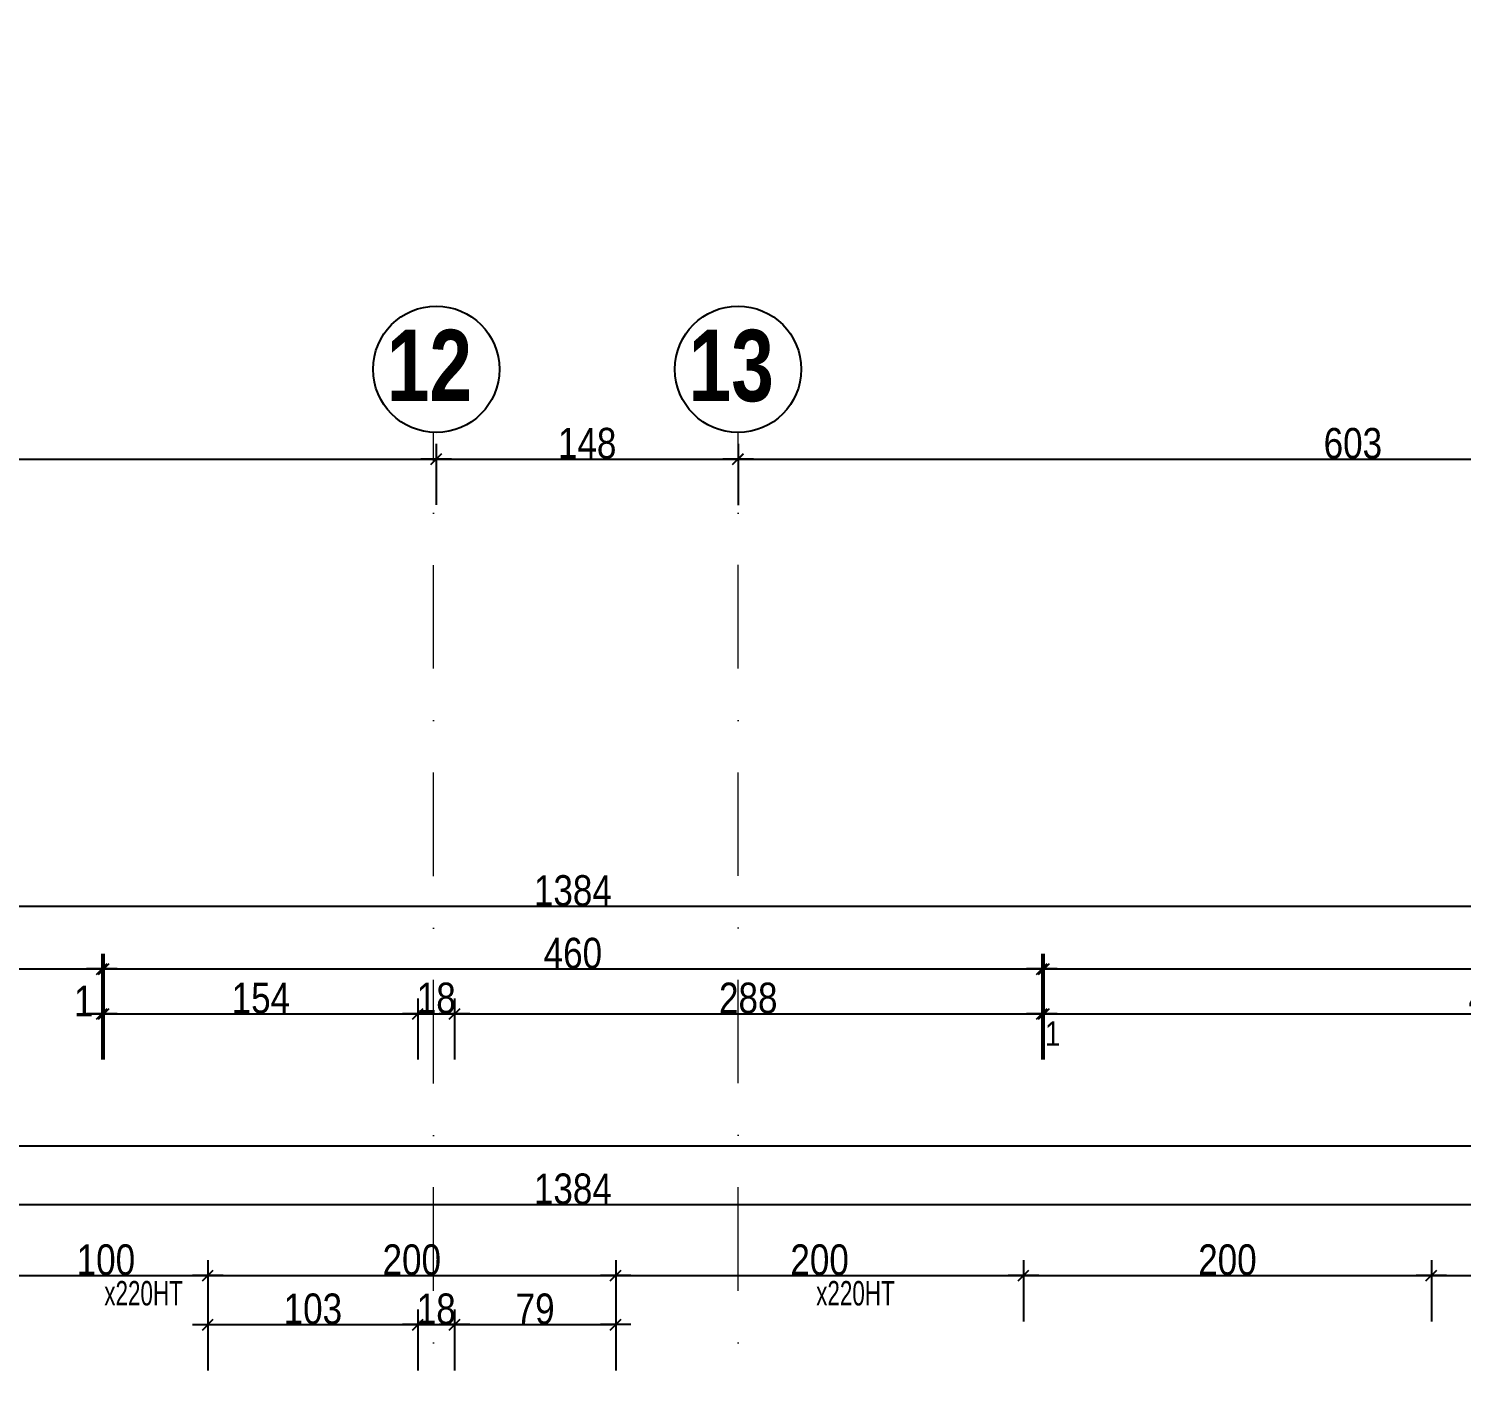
# Model space of a CAD drawing. Header units: millimetres. Extents: x 9051 to 35021, y -32652 to 0.
# Drawn here: x 29400 to 30103, y -29035 to -28371 of the extents above; entities that cross this region are included whole.
import ezdxf
from ezdxf.enums import TextEntityAlignment as Align

# ---------------------------------------------------------------- set-up
doc = ezdxf.new("R2010")
doc.units = ezdxf.units.MM
doc.linetypes.add('TIRETPTX2', pattern=[50.8, 25.4, -12.7, 0, -12.7])
for name, color, linetype in [('01_cote_gen', 4, 'Continuous'), ('01_texte', 230, 'Continuous'), ('AA_COTES', 2, 'Continuous')]:
    doc.layers.add(name, color=color, linetype=linetype)
doc.layers.add('01_tram_axes', color=2, linetype='TIRETPTX2', lineweight=9)
doc.styles.add('ARIAL NA', font='ARIALN.TTF')
doc.styles.add('impact', font='impact.ttf')
doc.styles.add('STYLE2', font='ARIALN.TTF')
doc.dimstyles.new('JB50', dxfattribs={"dimscale": 0.1, "dimtxt": 150, "dimasz": 15, "dimexe": 0.1, "dimexo": 0.1, "dimgap": 0.09, "dimtad": 1, "dimdec": 1, "dimdsep": 46, "dimtxsty": 'STYLE2', "dimblk1": 'BOND_G', "dimblk2": 'BOND_D', "dimsah": 1, "dimcen": 1.5, "dimdle": 0.01, "dimse1": 1, "dimse2": 1, "dimclrd": 4, "dimclre": 2, "dimclrt": 6, "dimazin": 2, "dimtfac": 2.333333, "dimtdec": 1, "dimtix": 1, "dimtmove": 2, "dimatfit": 3, "dimldrblk": 'BOND_G', "dimfxl": 1, "dimtolj": 1, "dimtzin": 0, "dimarcsym": 0})
doc.dimstyles.new('JB50res', dxfattribs={"dimscale": 0.1, "dimtxt": 120, "dimasz": 12, "dimexe": 0.1, "dimexo": 0.1, "dimgap": 0.09, "dimtad": 1, "dimdec": 1, "dimdsep": 46, "dimtxsty": 'STYLE2', "dimblk1": 'BOND_G', "dimblk2": 'BOND_D', "dimsah": 1, "dimcen": 1.5, "dimdle": 0.01, "dimse1": 1, "dimse2": 1, "dimclrd": 4, "dimclre": 2, "dimclrt": 6, "dimazin": 2, "dimtfac": 2.333333, "dimtdec": 1, "dimtix": 1, "dimtmove": 2, "dimatfit": 3, "dimldrblk": 'BOND_G', "dimfxl": 1, "dimtolj": 1, "dimtzin": 0, "dimarcsym": 0})

# ---------------------------------------------------------------- blocks, each defined once
blk = doc.blocks.new('BOND_G')
at = {"layer": 'AA_COTES', "color": 0}
for p, q in [((0, -5), (0, 15)), ((5, 0), (-5, 0)), ((1.77, 1.77), (-1.77, -1.77))]:
    blk.add_line(p, q, dxfattribs=at)
blk = doc.blocks.new('BOND_D')
at = {"layer": 'AA_COTES', "color": 0}
for p, q in [((0, 5), (0, -15)), ((5, 0), (-5, 0)), ((-1.77, -1.77), (1.77, 1.77))]:
    blk.add_line(p, q, dxfattribs=at)
blk = doc.blocks.new('*D3890')
at = {"layer": '01_cote_gen', "color": 4, "lineweight": -2, "ltscale": 2, "transparency": 16777216}
blk.add_line((29389.34, -28982.09), (29486.34, -28982.09), dxfattribs=at)
at = {"layer": 'Defpoints', "color": 0, "ltscale": 2, "transparency": 16777216}
for p in [(29387.84, -28980.64), (29487.84, -28980.64), (29487.84, -28982.09)]:
    blk.add_point(p, dxfattribs=at)
at = {"layer": '01_cote_gen', "color": 4, "lineweight": -2, "ltscale": 2, "transparency": 16777216, "xscale": 1.5, "yscale": 1.5, "zscale": 1.5, "rotation": 180}
blk.add_blockref('BOND_G', (29387.84, -28982.09), dxfattribs=at)
at = {"layer": '01_cote_gen', "color": 4, "lineweight": -2, "ltscale": 2, "transparency": 16777216, "xscale": 1.5, "yscale": 1.5, "zscale": 1.5}
blk.add_blockref('BOND_D', (29487.84, -28982.09), dxfattribs=at)
at = {"layer": '01_cote_gen', "color": 6, "lineweight": 0, "ltscale": 2, "transparency": 16777216, "insert": (29437.84, -28974.42), "char_height": 15, "attachment_point": 5, "style": 'STYLE2'}
blk.add_mtext('\\A1;100', dxfattribs=at)
blk = doc.blocks.new('*D3891')
at = {"layer": '01_cote_gen', "color": 4, "lineweight": -2, "ltscale": 2, "transparency": 16777216}
blk.add_line((29489.34, -28982.09), (29686.34, -28982.09), dxfattribs=at)
at = {"layer": 'Defpoints', "color": 0, "ltscale": 2, "transparency": 16777216}
for p in [(29487.84, -28980.64), (29687.84, -28980.64), (29687.84, -28982.09)]:
    blk.add_point(p, dxfattribs=at)
at = {"layer": '01_cote_gen', "color": 4, "lineweight": -2, "ltscale": 2, "transparency": 16777216, "xscale": 1.5, "yscale": 1.5, "zscale": 1.5, "rotation": 180}
blk.add_blockref('BOND_G', (29487.84, -28982.09), dxfattribs=at)
at = {"layer": '01_cote_gen', "color": 4, "lineweight": -2, "ltscale": 2, "transparency": 16777216, "xscale": 1.5, "yscale": 1.5, "zscale": 1.5}
blk.add_blockref('BOND_D', (29687.84, -28982.09), dxfattribs=at)
at = {"layer": '01_cote_gen', "color": 6, "lineweight": 0, "ltscale": 2, "transparency": 16777216, "insert": (29587.84, -28974.42), "char_height": 15, "attachment_point": 5, "style": 'STYLE2'}
blk.add_mtext('\\A1;200', dxfattribs=at)
blk = doc.blocks.new('*D3892')
at = {"layer": '01_cote_gen', "color": 4, "lineweight": -2, "ltscale": 2, "transparency": 16777216}
blk.add_line((29689.34, -28982.09), (29886.34, -28982.09), dxfattribs=at)
at = {"layer": 'Defpoints', "color": 0, "ltscale": 2, "transparency": 16777216}
for p in [(29687.84, -28980.64), (29887.84, -28980.64), (29887.84, -28982.09)]:
    blk.add_point(p, dxfattribs=at)
at = {"layer": '01_cote_gen', "color": 4, "lineweight": -2, "ltscale": 2, "transparency": 16777216, "xscale": 1.5, "yscale": 1.5, "zscale": 1.5, "rotation": 180}
blk.add_blockref('BOND_G', (29687.84, -28982.09), dxfattribs=at)
at = {"layer": '01_cote_gen', "color": 4, "lineweight": -2, "ltscale": 2, "transparency": 16777216, "xscale": 1.5, "yscale": 1.5, "zscale": 1.5}
blk.add_blockref('BOND_D', (29887.84, -28982.09), dxfattribs=at)
at = {"layer": '01_cote_gen', "color": 6, "lineweight": 0, "ltscale": 2, "transparency": 16777216, "insert": (29787.84, -28974.42), "char_height": 15, "attachment_point": 5, "style": 'STYLE2'}
blk.add_mtext('\\A1;200', dxfattribs=at)
blk = doc.blocks.new('*D3893')
at = {"layer": '01_cote_gen', "color": 4, "lineweight": -2, "ltscale": 2, "transparency": 16777216}
blk.add_line((29889.34, -28982.09), (30086.34, -28982.09), dxfattribs=at)
at = {"layer": 'Defpoints', "color": 0, "ltscale": 2, "transparency": 16777216}
for p in [(29887.84, -28980.64), (30087.84, -28980.64), (30087.84, -28982.09)]:
    blk.add_point(p, dxfattribs=at)
at = {"layer": '01_cote_gen', "color": 4, "lineweight": -2, "ltscale": 2, "transparency": 16777216, "xscale": 1.5, "yscale": 1.5, "zscale": 1.5, "rotation": 180}
blk.add_blockref('BOND_G', (29887.84, -28982.09), dxfattribs=at)
at = {"layer": '01_cote_gen', "color": 4, "lineweight": -2, "ltscale": 2, "transparency": 16777216, "xscale": 1.5, "yscale": 1.5, "zscale": 1.5}
blk.add_blockref('BOND_D', (30087.84, -28982.09), dxfattribs=at)
at = {"layer": '01_cote_gen', "color": 6, "lineweight": 0, "ltscale": 2, "transparency": 16777216, "insert": (29987.84, -28974.42), "char_height": 15, "attachment_point": 5, "style": 'STYLE2'}
blk.add_mtext('\\A1;200', dxfattribs=at)
blk = doc.blocks.new('*D3894')
at = {"layer": '01_cote_gen', "color": 4, "lineweight": -2, "ltscale": 2, "transparency": 16777216}
blk.add_line((30089.34, -28982.09), (30186.34, -28982.09), dxfattribs=at)
at = {"layer": 'Defpoints', "color": 0, "ltscale": 2, "transparency": 16777216}
for p in [(30087.84, -28980.64), (30187.84, -28980.64), (30187.84, -28982.09)]:
    blk.add_point(p, dxfattribs=at)
at = {"layer": '01_cote_gen', "color": 4, "lineweight": -2, "ltscale": 2, "transparency": 16777216, "xscale": 1.5, "yscale": 1.5, "zscale": 1.5, "rotation": 180}
blk.add_blockref('BOND_G', (30087.84, -28982.09), dxfattribs=at)
at = {"layer": '01_cote_gen', "color": 4, "lineweight": -2, "ltscale": 2, "transparency": 16777216, "xscale": 1.5, "yscale": 1.5, "zscale": 1.5}
blk.add_blockref('BOND_D', (30187.84, -28982.09), dxfattribs=at)
at = {"layer": '01_cote_gen', "color": 6, "lineweight": 0, "ltscale": 2, "transparency": 16777216, "insert": (30137.84, -28974.42), "char_height": 15, "attachment_point": 5, "style": 'STYLE2'}
blk.add_mtext('\\A1;100', dxfattribs=at)
blk = doc.blocks.new('*D3899')
at = {"layer": '01_cote_gen', "color": 4, "lineweight": -2, "ltscale": 2, "transparency": 16777216}
blk.add_line((29489.34, -29006.17), (29589.34, -29006.17), dxfattribs=at)
at = {"layer": 'Defpoints', "color": 0, "ltscale": 2, "transparency": 16777216}
for p in [(29487.84, -29000.09), (29590.84, -29006.17), (29590.84, -29017.09)]:
    blk.add_point(p, dxfattribs=at)
at = {"layer": '01_cote_gen', "color": 4, "lineweight": -2, "ltscale": 2, "transparency": 16777216, "xscale": 1.5, "yscale": 1.5, "zscale": 1.5, "rotation": 180}
blk.add_blockref('BOND_G', (29487.84, -29006.17), dxfattribs=at)
at = {"layer": '01_cote_gen', "color": 4, "lineweight": -2, "ltscale": 2, "transparency": 16777216, "xscale": 1.5, "yscale": 1.5, "zscale": 1.5}
blk.add_blockref('BOND_D', (29590.84, -29006.17), dxfattribs=at)
at = {"layer": '01_cote_gen', "color": 6, "lineweight": 0, "ltscale": 2, "transparency": 16777216, "insert": (29539.34, -28998.51), "char_height": 15, "attachment_point": 5, "style": 'STYLE2'}
blk.add_mtext('\\A1;103', dxfattribs=at)
blk = doc.blocks.new('*D3900')
at = {"layer": '01_cote_gen', "color": 4, "lineweight": -2, "ltscale": 2, "transparency": 16777216}
blk.add_line((29592.34, -29006.17), (29607.34, -29006.17), dxfattribs=at)
at = {"layer": 'Defpoints', "color": 0, "ltscale": 2, "transparency": 16777216}
for p in [(29608.84, -29006.17), (29590.84, -29017.09), (29608.84, -29017.09)]:
    blk.add_point(p, dxfattribs=at)
at = {"layer": '01_cote_gen', "color": 4, "lineweight": -2, "ltscale": 2, "transparency": 16777216, "xscale": 1.5, "yscale": 1.5, "zscale": 1.5, "rotation": 180}
blk.add_blockref('BOND_G', (29590.84, -29006.17), dxfattribs=at)
at = {"layer": '01_cote_gen', "color": 4, "lineweight": -2, "ltscale": 2, "transparency": 16777216, "xscale": 1.5, "yscale": 1.5, "zscale": 1.5}
blk.add_blockref('BOND_D', (29608.84, -29006.17), dxfattribs=at)
at = {"layer": '01_cote_gen', "color": 6, "lineweight": 0, "ltscale": 2, "transparency": 16777216, "insert": (29599.84, -28998.51), "char_height": 15, "attachment_point": 5, "style": 'STYLE2'}
blk.add_mtext('\\A1;18', dxfattribs=at)
blk = doc.blocks.new('*D3901')
at = {"layer": '01_cote_gen', "color": 4, "lineweight": -2, "ltscale": 2, "transparency": 16777216}
blk.add_line((29610.34, -29006.17), (29686.34, -29006.17), dxfattribs=at)
at = {"layer": 'Defpoints', "color": 0, "ltscale": 2, "transparency": 16777216}
for p in [(29687.84, -29000.09), (29687.84, -29006.17), (29608.84, -29017.09)]:
    blk.add_point(p, dxfattribs=at)
at = {"layer": '01_cote_gen', "color": 4, "lineweight": -2, "ltscale": 2, "transparency": 16777216, "xscale": 1.5, "yscale": 1.5, "zscale": 1.5, "rotation": 180}
blk.add_blockref('BOND_G', (29608.84, -29006.17), dxfattribs=at)
at = {"layer": '01_cote_gen', "color": 4, "lineweight": -2, "ltscale": 2, "transparency": 16777216, "xscale": 1.5, "yscale": 1.5, "zscale": 1.5}
blk.add_blockref('BOND_D', (29687.84, -29006.17), dxfattribs=at)
at = {"layer": '01_cote_gen', "color": 6, "lineweight": 0, "ltscale": 2, "transparency": 16777216, "insert": (29648.34, -28998.51), "char_height": 15, "attachment_point": 5, "style": 'STYLE2'}
blk.add_mtext('\\A1;79', dxfattribs=at)
blk = doc.blocks.new('*D4295')
at = {"layer": '01_cote_gen', "color": 4, "lineweight": -2, "ltscale": 2, "transparency": 16777216}
blk.add_line((29722.34, -85.1), (29625.34, -85.1), dxfattribs=at)
at = {"layer": 'Defpoints', "color": 0, "ltscale": 2, "transparency": 16777216}
for p in [(29723.84, 0), (29623.84, -85.1), (29623.84, -31959.23)]:
    blk.add_point(p, dxfattribs=at)
at = {"layer": '01_cote_gen', "color": 4, "lineweight": -2, "ltscale": 2, "transparency": 16777216, "xscale": 1.5, "yscale": 1.5, "zscale": 1.5, "rotation": 180}
blk.add_blockref('BOND_D', (29623.84, -85.1), dxfattribs=at)
at = {"layer": '01_cote_gen', "color": 4, "lineweight": -2, "ltscale": 2, "transparency": 16777216, "xscale": 1.5, "yscale": 1.5, "zscale": 1.5}
blk.add_blockref('BOND_G', (29723.84, -85.1), dxfattribs=at)
at = {"layer": '01_cote_gen', "color": 6, "lineweight": 0, "ltscale": 2, "transparency": 16777216, "insert": (29673.84, -77.43), "char_height": 15, "attachment_point": 5, "style": 'STYLE2'}
blk.add_mtext('\\A1;100', dxfattribs=at)
blk = doc.blocks.new('*D3930')
at = {"layer": '01_cote_gen', "color": 4, "lineweight": -2, "ltscale": 0.1, "transparency": 16777216}
blk.add_line((28976.34, -28918.56), (31398.34, -28918.56), dxfattribs=at)
at = {"layer": 'Defpoints', "color": 0, "ltscale": 0.1, "transparency": 16777216}
for p in [(31399.84, -28918.56), (28974.84, -28973.63), (31399.84, -28973.63)]:
    blk.add_point(p, dxfattribs=at)
at = {"layer": '01_cote_gen', "color": 4, "lineweight": -2, "ltscale": 0.1, "transparency": 16777216, "xscale": 1.5, "yscale": 1.5, "zscale": 1.5, "rotation": 180}
blk.add_blockref('BOND_G', (28974.84, -28918.56), dxfattribs=at)
at = {"layer": '01_cote_gen', "color": 4, "lineweight": -2, "ltscale": 0.1, "transparency": 16777216, "xscale": 1.5, "yscale": 1.5, "zscale": 1.5}
blk.add_blockref('BOND_D', (31399.84, -28918.56), dxfattribs=at)
at = {"layer": '01_cote_gen', "color": 6, "ltscale": 0.1, "transparency": 16777216, "insert": (30187.34, -28910.89), "char_height": 15, "attachment_point": 5, "style": 'STYLE2'}
blk.add_mtext('\\A1;2425', dxfattribs=at)
blk = doc.blocks.new('*D3932')
at = {"layer": '01_cote_gen', "color": 4, "lineweight": -2, "ltscale": 0.1, "transparency": 16777216}
blk.add_line((28976.34, -28947.33), (30357.34, -28947.33), dxfattribs=at)
at = {"layer": 'Defpoints', "color": 0, "ltscale": 0.1, "transparency": 16777216}
for p in [(28974.84, -28942.55), (30358.84, -28947.33), (30358.84, -29017.09)]:
    blk.add_point(p, dxfattribs=at)
at = {"layer": '01_cote_gen', "color": 4, "lineweight": -2, "ltscale": 0.1, "transparency": 16777216, "xscale": 1.5, "yscale": 1.5, "zscale": 1.5, "rotation": 180}
blk.add_blockref('BOND_G', (28974.84, -28947.33), dxfattribs=at)
at = {"layer": '01_cote_gen', "color": 4, "lineweight": -2, "ltscale": 0.1, "transparency": 16777216, "xscale": 1.5, "yscale": 1.5, "zscale": 1.5}
blk.add_blockref('BOND_D', (30358.84, -28947.33), dxfattribs=at)
at = {"layer": '01_cote_gen', "color": 6, "ltscale": 0.1, "transparency": 16777216, "insert": (29666.84, -28939.66), "char_height": 15, "attachment_point": 5, "style": 'STYLE2'}
blk.add_mtext('\\A1;1384', dxfattribs=at)
blk = doc.blocks.new('*D3947')
at = {"layer": '01_cote_gen', "color": 4, "lineweight": -2, "ltscale": 2, "transparency": 16777216}
blk.add_line((28976.34, -28831.75), (29434.34, -28831.75), dxfattribs=at)
at = {"layer": 'Defpoints', "color": 0, "ltscale": 2, "transparency": 16777216}
for p in [(29435.84, -28831.75), (28974.84, -28878.57), (29435.84, -28878.57)]:
    blk.add_point(p, dxfattribs=at)
at = {"layer": '01_cote_gen', "color": 4, "lineweight": -2, "ltscale": 2, "transparency": 16777216, "xscale": 1.5, "yscale": 1.5, "zscale": 1.5, "rotation": 180}
blk.add_blockref('BOND_G', (28974.84, -28831.75), dxfattribs=at)
at = {"layer": '01_cote_gen', "color": 4, "lineweight": -2, "ltscale": 2, "transparency": 16777216, "xscale": 1.5, "yscale": 1.5, "zscale": 1.5}
blk.add_blockref('BOND_D', (29435.84, -28831.75), dxfattribs=at)
at = {"layer": '01_cote_gen', "color": 6, "lineweight": 0, "ltscale": 2, "transparency": 16777216, "insert": (29205.34, -28824.08), "char_height": 15, "attachment_point": 5, "style": 'STYLE2'}
blk.add_mtext('\\A1;461', dxfattribs=at)
blk = doc.blocks.new('*D3948')
at = {"layer": '01_cote_gen', "color": 4, "lineweight": -2, "ltscale": 2, "transparency": 16777216}
for p, q in [((29434.34, -28853.72), (29432.84, -28853.72)), ((29436.84, -28853.72), (29435.84, -28853.72)), ((29438.34, -28853.72), (29439.84, -28853.72))]:
    blk.add_line(p, q, dxfattribs=at)
at = {"layer": 'Defpoints', "color": 0, "ltscale": 2, "transparency": 16777216}
for p in [(29435.84, -28853.72), (29435.84, -28930.02), (29436.84, -28930.02)]:
    blk.add_point(p, dxfattribs=at)
at = {"layer": '01_cote_gen', "color": 4, "lineweight": -2, "ltscale": 2, "transparency": 16777216, "xscale": 1.5, "yscale": 1.5, "zscale": 1.5}
blk.add_blockref('BOND_D', (29435.84, -28853.72), dxfattribs=at)
at = {"layer": '01_cote_gen', "color": 4, "lineweight": -2, "ltscale": 2, "transparency": 16777216, "xscale": 1.5, "yscale": 1.5, "zscale": 1.5, "rotation": 180}
blk.add_blockref('BOND_G', (29436.84, -28853.72), dxfattribs=at)
at = {"layer": '01_cote_gen', "color": 6, "lineweight": 0, "ltscale": 2, "transparency": 16777216, "insert": (29426.96, -28847.46), "char_height": 15, "attachment_point": 5, "style": 'STYLE2'}
blk.add_mtext('\\A1;1', dxfattribs=at)
blk = doc.blocks.new('*D3949')
at = {"layer": '01_cote_gen', "color": 4, "lineweight": -2, "ltscale": 2, "transparency": 16777216}
blk.add_line((29438.34, -28831.75), (29895.34, -28831.75), dxfattribs=at)
at = {"layer": 'Defpoints', "color": 0, "ltscale": 2, "transparency": 16777216}
for p in [(29896.84, -28831.75), (29436.84, -28901.53), (29896.84, -28907.54)]:
    blk.add_point(p, dxfattribs=at)
at = {"layer": '01_cote_gen', "color": 4, "lineweight": -2, "ltscale": 2, "transparency": 16777216, "xscale": 1.5, "yscale": 1.5, "zscale": 1.5, "rotation": 180}
blk.add_blockref('BOND_G', (29436.84, -28831.75), dxfattribs=at)
at = {"layer": '01_cote_gen', "color": 4, "lineweight": -2, "ltscale": 2, "transparency": 16777216, "xscale": 1.5, "yscale": 1.5, "zscale": 1.5}
blk.add_blockref('BOND_D', (29896.84, -28831.75), dxfattribs=at)
at = {"layer": '01_cote_gen', "color": 6, "lineweight": 0, "ltscale": 2, "transparency": 16777216, "insert": (29666.84, -28824.08), "char_height": 15, "attachment_point": 5, "style": 'STYLE2'}
blk.add_mtext('\\A1;460', dxfattribs=at)
blk = doc.blocks.new('*D3950')
at = {"layer": '01_cote_gen', "color": 4, "lineweight": -2, "ltscale": 2, "transparency": 16777216}
blk.add_line((29899.34, -28831.75), (30357.34, -28831.75), dxfattribs=at)
at = {"layer": 'Defpoints', "color": 0, "ltscale": 2, "transparency": 16777216}
for p in [(30358.84, -28831.75), (29897.84, -28915.75), (30358.84, -28936.62)]:
    blk.add_point(p, dxfattribs=at)
at = {"layer": '01_cote_gen', "color": 4, "lineweight": -2, "ltscale": 2, "transparency": 16777216, "xscale": 1.5, "yscale": 1.5, "zscale": 1.5, "rotation": 180}
blk.add_blockref('BOND_G', (29897.84, -28831.75), dxfattribs=at)
at = {"layer": '01_cote_gen', "color": 4, "lineweight": -2, "ltscale": 2, "transparency": 16777216, "xscale": 1.5, "yscale": 1.5, "zscale": 1.5}
blk.add_blockref('BOND_D', (30358.84, -28831.75), dxfattribs=at)
at = {"layer": '01_cote_gen', "color": 6, "lineweight": 0, "ltscale": 2, "transparency": 16777216, "insert": (30128.34, -28824.08), "char_height": 15, "attachment_point": 5, "style": 'STYLE2'}
blk.add_mtext('\\A1;461', dxfattribs=at)
blk = doc.blocks.new('*D3951')
at = {"layer": '01_cote_gen', "color": 4, "lineweight": -2, "transparency": 16777216}
for p, q in [((29895.64, -28853.72), (29894.44, -28853.72)), ((29897.84, -28853.72), (29896.84, -28853.72)), ((29899.04, -28853.72), (29900.24, -28853.72))]:
    blk.add_line(p, q, dxfattribs=at)
at = {"layer": 'Defpoints', "color": 0, "transparency": 16777216}
for p in [(29896.84, -28853.72), (29896.84, -28930.02), (29897.84, -28930.02)]:
    blk.add_point(p, dxfattribs=at)
at = {"layer": '01_cote_gen', "color": 4, "lineweight": -2, "transparency": 16777216, "xscale": 1.2, "yscale": 1.2, "zscale": 1.2}
blk.add_blockref('BOND_D', (29896.84, -28853.72), dxfattribs=at)
at = {"layer": '01_cote_gen', "color": 4, "lineweight": -2, "transparency": 16777216, "xscale": 1.2, "yscale": 1.2, "zscale": 1.2, "rotation": 180}
blk.add_blockref('BOND_G', (29897.84, -28853.72), dxfattribs=at)
at = {"layer": '01_cote_gen', "color": 6, "lineweight": 0, "transparency": 16777216, "insert": (29902.12, -28863.44), "char_height": 12, "attachment_point": 5, "style": 'STYLE2'}
blk.add_mtext('\\A1;1', dxfattribs=at)
blk = doc.blocks.new('*D3952')
at = {"layer": '01_cote_gen', "color": 4, "lineweight": -2, "ltscale": 2, "transparency": 16777216}
blk.add_line((28976.34, -28801.03), (30357.34, -28801.03), dxfattribs=at)
at = {"layer": 'Defpoints', "color": 0, "ltscale": 2, "transparency": 16777216}
for p in [(30358.84, -28801.03), (28974.84, -28819.42), (30358.84, -28819.42)]:
    blk.add_point(p, dxfattribs=at)
at = {"layer": '01_cote_gen', "color": 4, "lineweight": -2, "ltscale": 2, "transparency": 16777216, "xscale": 1.5, "yscale": 1.5, "zscale": 1.5, "rotation": 180}
blk.add_blockref('BOND_G', (28974.84, -28801.03), dxfattribs=at)
at = {"layer": '01_cote_gen', "color": 4, "lineweight": -2, "ltscale": 2, "transparency": 16777216, "xscale": 1.5, "yscale": 1.5, "zscale": 1.5}
blk.add_blockref('BOND_D', (30358.84, -28801.03), dxfattribs=at)
at = {"layer": '01_cote_gen', "color": 6, "lineweight": 0, "ltscale": 2, "transparency": 16777216, "insert": (29666.84, -28793.36), "char_height": 15, "attachment_point": 5, "style": 'STYLE2'}
blk.add_mtext('\\A1;1384', dxfattribs=at)
blk = doc.blocks.new('*D3954')
at = {"layer": '01_cote_gen', "color": 4, "lineweight": -2, "ltscale": 2, "transparency": 16777216}
blk.add_line((29438.34, -28853.72), (29589.34, -28853.72), dxfattribs=at)
at = {"layer": 'Defpoints', "color": 0, "ltscale": 2, "transparency": 16777216}
for p in [(29590.84, -28853.72), (29436.84, -28859.72), (29590.84, -28936.42)]:
    blk.add_point(p, dxfattribs=at)
at = {"layer": '01_cote_gen', "color": 4, "lineweight": -2, "ltscale": 2, "transparency": 16777216, "xscale": 1.5, "yscale": 1.5, "zscale": 1.5, "rotation": 180}
blk.add_blockref('BOND_G', (29436.84, -28853.72), dxfattribs=at)
at = {"layer": '01_cote_gen', "color": 4, "lineweight": -2, "ltscale": 2, "transparency": 16777216, "xscale": 1.5, "yscale": 1.5, "zscale": 1.5}
blk.add_blockref('BOND_D', (29590.84, -28853.72), dxfattribs=at)
at = {"layer": '01_cote_gen', "color": 6, "lineweight": 0, "ltscale": 2, "transparency": 16777216, "insert": (29513.84, -28846.05), "char_height": 15, "attachment_point": 5, "style": 'STYLE2'}
blk.add_mtext('\\A1;154', dxfattribs=at)
blk = doc.blocks.new('*D3955')
at = {"layer": '01_cote_gen', "color": 4, "lineweight": -2, "ltscale": 2, "transparency": 16777216}
blk.add_line((29592.34, -28853.72), (29607.34, -28853.72), dxfattribs=at)
at = {"layer": 'Defpoints', "color": 0, "ltscale": 2, "transparency": 16777216}
for p in [(29608.84, -28853.72), (29590.84, -28871.72), (29608.84, -28916.15)]:
    blk.add_point(p, dxfattribs=at)
at = {"layer": '01_cote_gen', "color": 4, "lineweight": -2, "ltscale": 2, "transparency": 16777216, "xscale": 1.5, "yscale": 1.5, "zscale": 1.5, "rotation": 180}
blk.add_blockref('BOND_G', (29590.84, -28853.72), dxfattribs=at)
at = {"layer": '01_cote_gen', "color": 4, "lineweight": -2, "ltscale": 2, "transparency": 16777216, "xscale": 1.5, "yscale": 1.5, "zscale": 1.5}
blk.add_blockref('BOND_D', (29608.84, -28853.72), dxfattribs=at)
at = {"layer": '01_cote_gen', "color": 6, "lineweight": 0, "ltscale": 2, "transparency": 16777216, "insert": (29599.84, -28846.05), "char_height": 15, "attachment_point": 5, "style": 'STYLE2'}
blk.add_mtext('\\A1;18', dxfattribs=at)
blk = doc.blocks.new('*D3956')
at = {"layer": '01_cote_gen', "color": 4, "lineweight": -2, "ltscale": 2, "transparency": 16777216}
blk.add_line((29610.34, -28853.72), (29895.34, -28853.72), dxfattribs=at)
at = {"layer": 'Defpoints', "color": 0, "ltscale": 2, "transparency": 16777216}
for p in [(29896.84, -28853.72), (29608.84, -28871.72), (29896.84, -28871.72)]:
    blk.add_point(p, dxfattribs=at)
at = {"layer": '01_cote_gen', "color": 4, "lineweight": -2, "ltscale": 2, "transparency": 16777216, "xscale": 1.5, "yscale": 1.5, "zscale": 1.5, "rotation": 180}
blk.add_blockref('BOND_G', (29608.84, -28853.72), dxfattribs=at)
at = {"layer": '01_cote_gen', "color": 4, "lineweight": -2, "ltscale": 2, "transparency": 16777216, "xscale": 1.5, "yscale": 1.5, "zscale": 1.5}
blk.add_blockref('BOND_D', (29896.84, -28853.72), dxfattribs=at)
at = {"layer": '01_cote_gen', "color": 6, "lineweight": 0, "ltscale": 2, "transparency": 16777216, "insert": (29752.84, -28846.05), "char_height": 15, "attachment_point": 5, "style": 'STYLE2'}
blk.add_mtext('\\A1;288', dxfattribs=at)
blk = doc.blocks.new('*D3957')
at = {"layer": '01_cote_gen', "color": 4, "lineweight": -2, "ltscale": 2, "transparency": 16777216}
blk.add_line((29899.34, -28853.72), (30341.34, -28853.72), dxfattribs=at)
at = {"layer": 'Defpoints', "color": 0, "ltscale": 2, "transparency": 16777216}
for p in [(29897.84, -28847.72), (30342.84, -28853.72), (30342.84, -28916.15)]:
    blk.add_point(p, dxfattribs=at)
at = {"layer": '01_cote_gen', "color": 4, "lineweight": -2, "ltscale": 2, "transparency": 16777216, "xscale": 1.5, "yscale": 1.5, "zscale": 1.5, "rotation": 180}
blk.add_blockref('BOND_G', (29897.84, -28853.72), dxfattribs=at)
at = {"layer": '01_cote_gen', "color": 4, "lineweight": -2, "ltscale": 2, "transparency": 16777216, "xscale": 1.5, "yscale": 1.5, "zscale": 1.5}
blk.add_blockref('BOND_D', (30342.84, -28853.72), dxfattribs=at)
at = {"layer": '01_cote_gen', "color": 6, "lineweight": 0, "ltscale": 2, "transparency": 16777216, "insert": (30120.34, -28846.08), "char_height": 15, "attachment_point": 5, "style": 'STYLE2'}
blk.add_mtext('\\A1;445', dxfattribs=at)
blk = doc.blocks.new('*D4127')
at = {"layer": '01_cote_gen', "color": 4, "lineweight": -2, "transparency": 16777216}
blk.add_line((29601.34, -28581.66), (29746.34, -28581.66), dxfattribs=at)
at = {"layer": 'Defpoints', "color": 0, "transparency": 16777216}
for p in [(29747.84, -28581.66), (29599.84, -28614.09), (29747.84, -28614.09)]:
    blk.add_point(p, dxfattribs=at)
at = {"layer": '01_cote_gen', "color": 4, "lineweight": -2, "transparency": 16777216, "xscale": 1.5, "yscale": 1.5, "zscale": 1.5, "rotation": 180}
blk.add_blockref('BOND_G', (29599.84, -28581.66), dxfattribs=at)
at = {"layer": '01_cote_gen', "color": 4, "lineweight": -2, "transparency": 16777216, "xscale": 1.5, "yscale": 1.5, "zscale": 1.5}
blk.add_blockref('BOND_D', (29747.84, -28581.66), dxfattribs=at)
at = {"layer": '01_cote_gen', "color": 6, "transparency": 16777216, "insert": (29673.84, -28573.99), "char_height": 15, "attachment_point": 5, "style": 'STYLE2'}
blk.add_mtext('\\A1;148', dxfattribs=at)
blk = doc.blocks.new('*D4128')
at = {"layer": '01_cote_gen', "color": 4, "lineweight": -2, "transparency": 16777216}
blk.add_line((28986.34, -28581.66), (29598.34, -28581.66), dxfattribs=at)
at = {"layer": 'Defpoints', "color": 0, "transparency": 16777216}
for p in [(28984.84, -28536.72), (29599.84, -28559.54), (29599.84, -28581.66)]:
    blk.add_point(p, dxfattribs=at)
at = {"layer": '01_cote_gen', "color": 4, "lineweight": -2, "transparency": 16777216, "xscale": 1.5, "yscale": 1.5, "zscale": 1.5, "rotation": 180}
blk.add_blockref('BOND_G', (28984.84, -28581.66), dxfattribs=at)
at = {"layer": '01_cote_gen', "color": 4, "lineweight": -2, "transparency": 16777216, "xscale": 1.5, "yscale": 1.5, "zscale": 1.5}
blk.add_blockref('BOND_D', (29599.84, -28581.66), dxfattribs=at)
at = {"layer": '01_cote_gen', "color": 6, "transparency": 16777216, "insert": (29292.34, -28573.99), "char_height": 15, "attachment_point": 5, "style": 'STYLE2'}
blk.add_mtext('\\A1;615', dxfattribs=at)
blk = doc.blocks.new('*D4129')
at = {"layer": '01_cote_gen', "color": 4, "lineweight": -2, "transparency": 16777216}
blk.add_line((29749.34, -28581.72), (30349.34, -28581.72), dxfattribs=at)
at = {"layer": 'Defpoints', "color": 0, "transparency": 16777216}
for p in [(30350.84, -28581.72), (30350.84, -28581.77), (29747.84, -28605.74)]:
    blk.add_point(p, dxfattribs=at)
at = {"layer": '01_cote_gen', "color": 4, "lineweight": -2, "transparency": 16777216, "xscale": 1.5, "yscale": 1.5, "zscale": 1.5, "rotation": 180}
blk.add_blockref('BOND_G', (29747.84, -28581.72), dxfattribs=at)
at = {"layer": '01_cote_gen', "color": 4, "lineweight": -2, "transparency": 16777216, "xscale": 1.5, "yscale": 1.5, "zscale": 1.5}
blk.add_blockref('BOND_D', (30350.84, -28581.72), dxfattribs=at)
at = {"layer": '01_cote_gen', "color": 6, "transparency": 16777216, "insert": (30049.34, -28574.05), "char_height": 15, "attachment_point": 5, "style": 'STYLE2'}
blk.add_mtext('\\A1;603', dxfattribs=at)

msp = doc.modelspace()

# ---------------------------------------------------------------- linework, layer by layer
at = {"layer": '01_texte'}
for centre in [(29599.84, -28537.67), (29747.84, -28537.67)]:
    msp.add_circle(centre, 30.98, dxfattribs=at)
at = {"layer": '01_tram_axes', "color": 253, "ltscale": 2}
for p, q in [((29598.34, -32142.26), (29598.53, -28568.65)), ((29747.84, -32142.23), (29747.84, -28568.65))]:
    msp.add_line(p, q, dxfattribs=at)

# ---------------------------------------------------------------- texts
at = {"layer": '01_texte', "style": 'impact'}
for s, p in [('12', (29596.5, -28535.79)), ('13', (29744.5, -28535.79))]:
    msp.add_text(s, height=35, dxfattribs=at).set_placement(p, align=Align.MIDDLE_CENTER)
at = {"layer": '01_texte', "style": 'ARIAL NA', "width": 0.8}
for p in [(29437.05, -28996.77), (29786.16, -28996.77)]:
    msp.add_text('x220HT', height=12, dxfattribs=at).set_placement(p)

# ---------------------------------------------------------------- dimensions: what is measured, and where the dimension line sits
at = {"layer": '01_cote_gen', "lineweight": 0, "ltscale": 2}
for base, p1, p2, picture, middle in [((29623.84, -85.1), (29723.84, 0), (29623.84, -31959.23), '*D4295', (29673.84, -77.43)), ((30358.84, -28801.03), (28974.84, -28819.42), (30358.84, -28819.42), '*D3952', (29666.84, -28793.36)), ((29435.84, -28831.75), (28974.84, -28878.57), (29435.84, -28878.57), '*D3947', (29205.34, -28824.08)), ((29896.84, -28831.75), (29436.84, -28901.53), (29896.84, -28907.54), '*D3949', (29666.84, -28824.08)), ((30358.84, -28831.75), (29897.84, -28915.75), (30358.84, -28936.62), '*D3950', (30128.34, -28824.08)), ((29590.84, -28853.72), (29436.84, -28859.72), (29590.84, -28936.42), '*D3954', (29513.84, -28846.05)), ((29608.84, -28853.72), (29590.84, -28871.72), (29608.84, -28916.15), '*D3955', (29599.84, -28846.05)), ((29896.84, -28853.72), (29608.84, -28871.72), (29896.84, -28871.72), '*D3956', (29752.84, -28846.05)), ((30342.84, -28853.72), (29897.84, -28847.72), (30342.84, -28916.15), '*D3957', (30120.34, -28846.08)), ((29487.84, -28982.09), (29387.84, -28980.64), (29487.84, -28980.64), '*D3890', (29437.84, -28974.42)), ((29687.84, -28982.09), (29487.84, -28980.64), (29687.84, -28980.64), '*D3891', (29587.84, -28974.42)), ((29887.84, -28982.09), (29687.84, -28980.64), (29887.84, -28980.64), '*D3892', (29787.84, -28974.42)), ((30087.84, -28982.09), (29887.84, -28980.64), (30087.84, -28980.64), '*D3893', (29987.84, -28974.42)), ((30187.84, -28982.09), (30087.84, -28980.64), (30187.84, -28980.64), '*D3894', (30137.84, -28974.42)), ((29590.84, -29006.17), (29487.84, -29000.09), (29590.84, -29017.09), '*D3899', (29539.34, -28998.51)), ((29608.84, -29006.17), (29590.84, -29017.09), (29608.84, -29017.09), '*D3900', (29599.84, -28998.51)), ((29687.84, -29006.17), (29608.84, -29017.09), (29687.84, -29000.09), '*D3901', (29648.34, -28998.51))]:
    dim = msp.add_linear_dim(base=base, p1=p1, p2=p2, dimstyle='JB50', dxfattribs=at)
    dim.commit()
    dim.dimension.update_dxf_attribs({"geometry": picture, "text_midpoint": middle})
at = {"layer": '01_cote_gen'}
for base, p1, p2, picture, middle in [((29599.84, -28581.66), (28984.84, -28536.72), (29599.84, -28559.54), '*D4128', (29292.34, -28573.99)), ((29747.84, -28581.66), (29599.84, -28614.09), (29747.84, -28614.09), '*D4127', (29673.84, -28573.99)), ((30350.84, -28581.72), (29747.84, -28605.74), (30350.84, -28581.77), '*D4129', (30049.34, -28574.05))]:
    dim = msp.add_linear_dim(base=base, p1=p1, p2=p2, dimstyle='JB50', dxfattribs=at)
    dim.commit()
    dim.dimension.update_dxf_attribs({"geometry": picture, "text_midpoint": middle})
at = {"layer": '01_cote_gen', "lineweight": 0, "ltscale": 2}
dim = msp.add_linear_dim(base=(29435.84, -28853.72), p1=(29436.84, -28930.02), p2=(29435.84, -28930.02), dimstyle='JB50', dxfattribs=at)
dim.commit()
dim.dimension.update_dxf_attribs({"geometry": '*D3948', "text_midpoint": (29426.96, -28847.46), "dimtype": 160})
at = {"layer": '01_cote_gen', "lineweight": 0}
dim = msp.add_linear_dim(base=(29896.84, -28853.72), p1=(29897.84, -28930.02), p2=(29896.84, -28930.02), dimstyle='JB50res', dxfattribs=at)
dim.commit()
dim.dimension.update_dxf_attribs({"geometry": '*D3951', "text_midpoint": (29902.12, -28863.44), "dimtype": 160})
at = {"layer": '01_cote_gen', "ltscale": 0.1}
for base, p1, p2, picture, middle in [((31399.84, -28918.56), (28974.84, -28973.63), (31399.84, -28973.63), '*D3930', (30187.34, -28910.89)), ((30358.84, -28947.33), (28974.84, -28942.55), (30358.84, -29017.09), '*D3932', (29666.84, -28939.66))]:
    dim = msp.add_linear_dim(base=base, p1=p1, p2=p2, dimstyle='JB50', dxfattribs=at)
    dim.commit()
    dim.dimension.update_dxf_attribs({"geometry": picture, "text_midpoint": middle})

doc.saveas('drawing.dxf')
